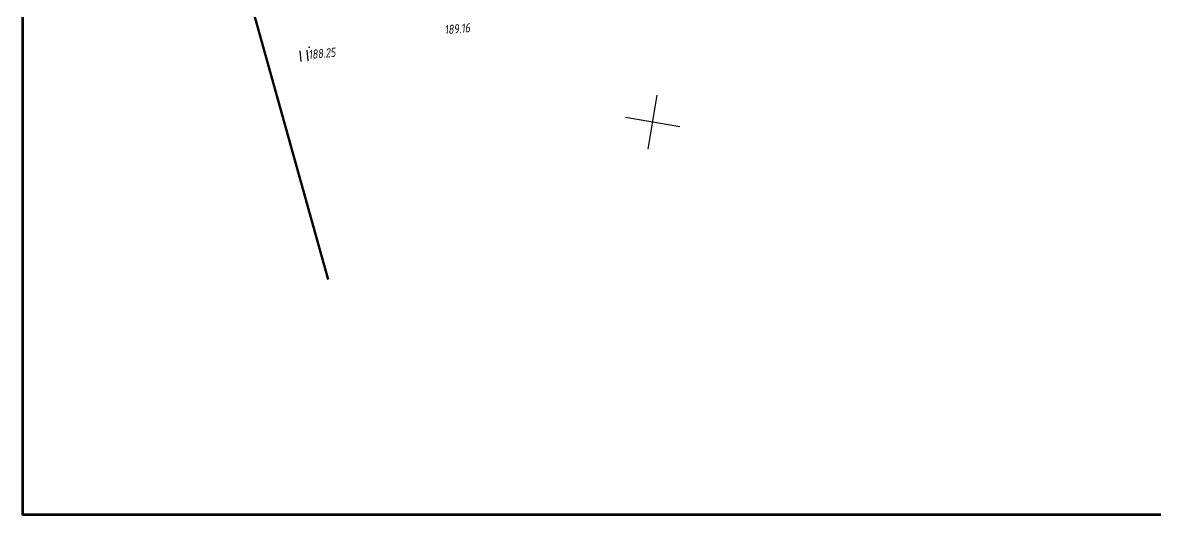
# Paper-space layout 'Лист3' of a CAD drawing. Header units: millimetres. Extents: x -693 to 409, y -3 to 286.
# Drawn here: x -693.4 to -445.8, y 0.6 to 108.1 of the extents above; entities that cross this region are included whole.
import ezdxf

# ---------------------------------------------------------------- set-up
doc = ezdxf.new("R2010")
doc.units = ezdxf.units.MM
doc.linetypes.add('CONTI', pattern=[0])
for name, color, linetype in [('_Оформление', 7, 'Continuous'), ('PI_OTDEFAULT', 172, 'CONTI'), ('PI_TTDEFAULT', 5, 'CONTI'), ('SETKR', 2, 'CONTI'), ('ZAPSKDEFAULT', 7, 'CONTI')]:
    doc.layers.add(name, color=color, linetype=linetype)
doc.styles.add('eskd', font='isocpeur.ttf', dxfattribs={"width": 1.2, "height": 2})

# ---------------------------------------------------------------- blocks, each defined once
blk = doc.blocks.new('BL_333')
at = {"color": 0}
for p, q in [((0, -6), (0, 6)), ((-6, 0), (6, 0))]:
    blk.add_line(p, q, dxfattribs=at)
blk = doc.blocks.new('BL_2011')
at = {"color": 0}
for p, q in [((0, 0), (0, 2.4)), ((1.6, 0), (1.6, 2.4))]:
    blk.add_line(p, q, dxfattribs=at)

psp = doc.layouts.new('Лист3')

# ---------------------------------------------------------------- linework, layer by layer
at = {"lineweight": 50}
psp.add_line((-660.28, 172.49), (-626.62, 51.92), dxfattribs=at)
at = {"layer": '_Оформление', "lineweight": 70, "ltscale": 200}
psp.add_lwpolyline([(409.41, 286.44), (-693.39, 286.44), (-693.39, 0.56), (409.41, 0.56)], close=True, dxfattribs=at)
at = {"layer": 'PI_TTDEFAULT', "color": 5}
psp.add_point((-630.73, 102.74, 188.25), dxfattribs=at)

# ---------------------------------------------------------------- block references
at = {"layer": 'SETKR', "color": 82, "rotation": 80.24411503969377}
psp.add_blockref('BL_333', (-555.67, 86.39), dxfattribs=at)
at = {"layer": 'ZAPSKDEFAULT', "color": 7, "rotation": 5.244115039693725}
psp.add_blockref('BL_2011', (-632.54, 99.61), dxfattribs=at)

# ---------------------------------------------------------------- texts
at = {"layer": 'PI_OTDEFAULT', "color": 172, "style": 'eskd', "oblique": 10, "width": 0.8}
for s, p in [('189.16', (-601.11, 105.55)), ('188.25', (-630.85, 100.14))]:
    psp.add_text(s, height=2, rotation=5.2441, dxfattribs=at).set_placement(p)

doc.saveas('drawing.dxf')
